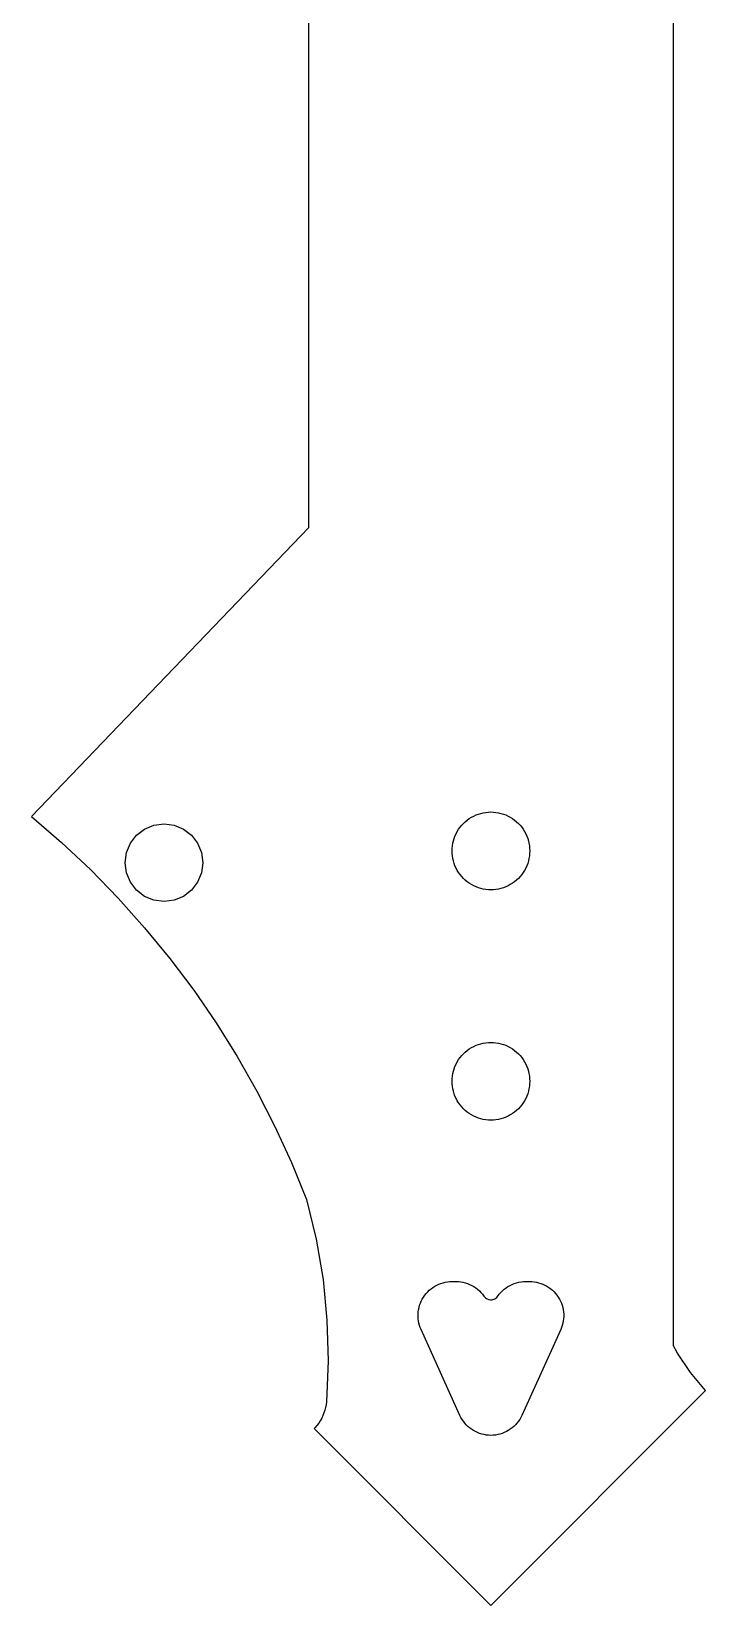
# Model space of a CAD drawing. Header units: metres. Extents: x 132 to 164, y 0 to 129.
# Drawn here: x 132.2 to 159.9, y -0.1 to 64.6 of the extents above; entities that cross this region are included whole.
import ezdxf

# ---------------------------------------------------------------- set-up
doc = ezdxf.new("R2010")
doc.units = ezdxf.units.M

msp = doc.modelspace()

# ---------------------------------------------------------------- linework, layer by layer
at = {"layer": 'Arm'}
for p, q in [((143.61, 44.216), (143.61, 80.704)), ((143.61, 44.216, 4), (143.61, 80.704, 4)), ((158.612, 80.704), (158.612, 10.568)), ((158.612, 80.704, 4), (158.612, 10.568, 4)), ((132.194, 32.325), (143.61, 44.216)), ((132.194, 32.325, 4), (143.61, 44.216, 4)), ((143.61, 44.216), (143.61, 44.216, 4)), ((150.402, 32.341), (150.498, 32.384)), ((150.402, 32.341, 4), (150.498, 32.384, 4)), ((150.498, 32.384), (150.595, 32.421)), ((150.498, 32.384, 4), (150.595, 32.421, 4)), ((150.498, 32.384), (150.498, 32.384, 4)), ((150.595, 32.421), (150.696, 32.451)), ((150.595, 32.421, 4), (150.696, 32.451, 4)), ((150.595, 32.421), (150.595, 32.421, 4)), ((150.696, 32.451), (150.798, 32.475)), ((150.696, 32.451, 4), (150.798, 32.475, 4)), ((150.696, 32.451), (150.696, 32.451, 4)), ((150.798, 32.475), (150.901, 32.492)), ((150.798, 32.475, 4), (150.901, 32.492, 4)), ((150.798, 32.475), (150.798, 32.475, 4)), ((150.901, 32.492), (151.005, 32.502)), ((150.901, 32.492, 4), (151.005, 32.502, 4)), ((150.901, 32.492), (150.901, 32.492, 4)), ((151.005, 32.502), (151.11, 32.506)), ((151.005, 32.502, 4), (151.11, 32.506, 4)), ((151.005, 32.502), (151.005, 32.502, 4)), ((151.11, 32.506), (151.214, 32.502)), ((151.11, 32.506, 4), (151.214, 32.502, 4)), ((151.11, 32.506), (151.11, 32.506, 4)), ((151.214, 32.502), (151.319, 32.492)), ((151.214, 32.502, 4), (151.319, 32.492, 4)), ((151.214, 32.502), (151.214, 32.502, 4)), ((151.319, 32.492), (151.422, 32.475)), ((151.319, 32.492, 4), (151.422, 32.475, 4)), ((151.319, 32.492), (151.319, 32.492, 4)), ((151.422, 32.475), (151.524, 32.451)), ((151.422, 32.475, 4), (151.524, 32.451, 4)), ((151.422, 32.475), (151.422, 32.475, 4)), ((151.524, 32.451), (151.624, 32.421)), ((151.524, 32.451, 4), (151.624, 32.421, 4)), ((151.524, 32.451), (151.524, 32.451, 4)), ((151.624, 32.421), (151.722, 32.384)), ((151.624, 32.421, 4), (151.722, 32.384, 4)), ((151.624, 32.421), (151.624, 32.421, 4)), ((151.722, 32.384), (151.817, 32.341)), ((151.722, 32.384, 4), (151.817, 32.341, 4)), ((151.722, 32.384), (151.722, 32.384, 4)), ((132.194, 32.325), (133.431, 31.256)), ((132.194, 32.325, 4), (133.431, 31.256, 4)), ((132.194, 32.325), (132.194, 32.325, 4)), ((136.52, 31.552), (136.852, 31.806)), ((136.52, 31.552, 4), (136.852, 31.806, 4)), ((136.852, 31.806), (137.237, 31.966)), ((136.852, 31.806, 4), (137.237, 31.966, 4)), ((136.852, 31.806), (136.852, 31.806, 4)), ((137.237, 31.966), (137.652, 32.021)), ((137.237, 31.966, 4), (137.652, 32.021, 4)), ((137.237, 31.966), (137.237, 31.966, 4)), ((137.652, 32.021), (138.066, 31.966)), ((137.652, 32.021, 4), (138.066, 31.966, 4)), ((137.652, 32.021), (137.652, 32.021, 4)), ((138.066, 31.966), (138.452, 31.806)), ((138.066, 31.966, 4), (138.452, 31.806, 4)), ((138.066, 31.966), (138.066, 31.966, 4)), ((138.452, 31.806), (138.783, 31.552)), ((138.452, 31.806, 4), (138.783, 31.552, 4)), ((138.452, 31.806), (138.452, 31.806, 4)), ((149.724, 31.706), (149.779, 31.794)), ((149.724, 31.706, 4), (149.779, 31.794, 4)), ((149.779, 31.794), (149.84, 31.88)), ((149.779, 31.794, 4), (149.84, 31.88, 4)), ((149.779, 31.794), (149.779, 31.794, 4)), ((149.84, 31.88), (149.907, 31.96)), ((149.84, 31.88, 4), (149.907, 31.96, 4)), ((149.84, 31.88), (149.84, 31.88, 4)), ((149.907, 31.96), (149.978, 32.037)), ((149.907, 31.96, 4), (149.978, 32.037, 4)), ((149.907, 31.96), (149.907, 31.96, 4)), ((149.978, 32.037), (150.055, 32.108)), ((149.978, 32.037, 4), (150.055, 32.108, 4)), ((149.978, 32.037), (149.978, 32.037, 4)), ((150.055, 32.108), (150.136, 32.175)), ((150.055, 32.108, 4), (150.136, 32.175, 4)), ((150.055, 32.108), (150.055, 32.108, 4)), ((150.136, 32.175), (150.221, 32.236)), ((150.136, 32.175, 4), (150.221, 32.236, 4)), ((150.136, 32.175), (150.136, 32.175, 4)), ((150.221, 32.236), (150.31, 32.291)), ((150.221, 32.236, 4), (150.31, 32.291, 4)), ((150.221, 32.236), (150.221, 32.236, 4)), ((150.31, 32.291), (150.402, 32.341)), ((150.31, 32.291, 4), (150.402, 32.341, 4)), ((150.31, 32.291), (150.31, 32.291, 4)), ((150.402, 32.341), (150.402, 32.341, 4)), ((151.817, 32.341), (151.91, 32.291)), ((151.817, 32.341, 4), (151.91, 32.291, 4)), ((151.817, 32.341), (151.817, 32.341, 4)), ((151.91, 32.291), (151.999, 32.236)), ((151.91, 32.291, 4), (151.999, 32.236, 4)), ((151.91, 32.291), (151.91, 32.291, 4)), ((151.999, 32.236), (152.084, 32.175)), ((151.999, 32.236, 4), (152.084, 32.175, 4)), ((151.999, 32.236), (151.999, 32.236, 4)), ((152.084, 32.175), (152.165, 32.108)), ((152.084, 32.175, 4), (152.165, 32.108, 4)), ((152.084, 32.175), (152.084, 32.175, 4)), ((152.165, 32.108), (152.241, 32.037)), ((152.165, 32.108, 4), (152.241, 32.037, 4)), ((152.165, 32.108), (152.165, 32.108, 4)), ((152.241, 32.037), (152.313, 31.96)), ((152.241, 32.037, 4), (152.313, 31.96, 4)), ((152.241, 32.037), (152.241, 32.037, 4)), ((152.313, 31.96), (152.379, 31.88)), ((152.313, 31.96, 4), (152.379, 31.88, 4)), ((152.313, 31.96), (152.313, 31.96, 4)), ((152.379, 31.88), (152.44, 31.794)), ((152.379, 31.88, 4), (152.44, 31.794, 4)), ((152.379, 31.88), (152.379, 31.88, 4)), ((152.44, 31.794), (152.495, 31.706)), ((152.44, 31.794, 4), (152.495, 31.706, 4)), ((152.44, 31.794), (152.44, 31.794, 4)), ((133.431, 31.256), (134.621, 30.135)), ((133.431, 31.256, 4), (134.621, 30.135, 4)), ((133.431, 31.256), (133.431, 31.256, 4)), ((136.106, 30.835), (136.266, 31.221)), ((136.106, 30.835, 4), (136.266, 31.221, 4)), ((136.266, 31.221), (136.52, 31.552)), ((136.266, 31.221, 4), (136.52, 31.552, 4)), ((136.266, 31.221), (136.266, 31.221, 4)), ((136.52, 31.552), (136.52, 31.552, 4)), ((138.783, 31.552), (139.037, 31.221)), ((138.783, 31.552, 4), (139.037, 31.221, 4)), ((138.783, 31.552), (138.783, 31.552, 4)), ((139.037, 31.221), (139.197, 30.835)), ((139.037, 31.221, 4), (139.197, 30.835, 4)), ((139.037, 31.221), (139.037, 31.221, 4)), ((149.513, 31.01), (149.523, 31.114)), ((149.513, 31.01, 4), (149.523, 31.114, 4)), ((149.523, 31.114), (149.541, 31.218)), ((149.523, 31.114, 4), (149.541, 31.218, 4)), ((149.523, 31.114), (149.523, 31.114, 4)), ((149.541, 31.218), (149.564, 31.32)), ((149.541, 31.218, 4), (149.564, 31.32, 4)), ((149.541, 31.218), (149.541, 31.218, 4)), ((149.564, 31.32), (149.595, 31.42)), ((149.564, 31.32, 4), (149.595, 31.42, 4)), ((149.564, 31.32), (149.564, 31.32, 4)), ((149.595, 31.42), (149.632, 31.518)), ((149.595, 31.42, 4), (149.632, 31.518, 4)), ((149.595, 31.42), (149.595, 31.42, 4)), ((149.632, 31.518), (149.675, 31.613)), ((149.632, 31.518, 4), (149.675, 31.613, 4)), ((149.632, 31.518), (149.632, 31.518, 4)), ((149.675, 31.613), (149.724, 31.706)), ((149.675, 31.613, 4), (149.724, 31.706, 4)), ((149.675, 31.613), (149.675, 31.613, 4)), ((149.724, 31.706), (149.724, 31.706, 4)), ((152.495, 31.706), (152.545, 31.613)), ((152.495, 31.706, 4), (152.545, 31.613, 4)), ((152.495, 31.706), (152.495, 31.706, 4)), ((152.545, 31.613), (152.588, 31.518)), ((152.545, 31.613, 4), (152.588, 31.518, 4)), ((152.545, 31.613), (152.545, 31.613, 4)), ((152.588, 31.518), (152.625, 31.42)), ((152.588, 31.518, 4), (152.625, 31.42, 4)), ((152.588, 31.518), (152.588, 31.518, 4)), ((152.625, 31.42), (152.655, 31.32)), ((152.625, 31.42, 4), (152.655, 31.32, 4)), ((152.625, 31.42), (152.625, 31.42, 4)), ((152.655, 31.32), (152.679, 31.218)), ((152.655, 31.32, 4), (152.679, 31.218, 4)), ((152.655, 31.32), (152.655, 31.32, 4)), ((152.679, 31.218), (152.696, 31.114)), ((152.679, 31.218, 4), (152.696, 31.114, 4)), ((152.679, 31.218), (152.679, 31.218, 4)), ((152.696, 31.114), (152.706, 31.01)), ((152.696, 31.114, 4), (152.706, 31.01, 4)), ((152.696, 31.114), (152.696, 31.114, 4)), ((136.052, 30.421), (136.106, 30.835)), ((136.052, 30.421, 4), (136.106, 30.835, 4)), ((136.106, 30.835), (136.106, 30.835, 4)), ((139.197, 30.835), (139.252, 30.421)), ((139.197, 30.835, 4), (139.252, 30.421, 4)), ((139.197, 30.835), (139.197, 30.835, 4)), ((149.51, 30.906), (149.513, 31.01)), ((149.51, 30.906, 4), (149.513, 31.01, 4)), ((149.513, 30.801), (149.51, 30.906)), ((149.513, 30.801, 4), (149.51, 30.906, 4)), ((149.51, 30.906), (149.51, 30.906, 4)), ((149.513, 31.01), (149.513, 31.01, 4)), ((149.523, 30.697), (149.513, 30.801)), ((149.523, 30.697, 4), (149.513, 30.801, 4)), ((149.513, 30.801), (149.513, 30.801, 4)), ((149.541, 30.593), (149.523, 30.697)), ((149.541, 30.593, 4), (149.523, 30.697, 4)), ((149.523, 30.697), (149.523, 30.697, 4)), ((149.564, 30.491), (149.541, 30.593)), ((149.564, 30.491, 4), (149.541, 30.593, 4)), ((149.541, 30.593), (149.541, 30.593, 4)), ((149.595, 30.391), (149.564, 30.491)), ((149.595, 30.391, 4), (149.564, 30.491, 4)), ((149.564, 30.491), (149.564, 30.491, 4)), ((152.655, 30.491), (152.625, 30.391)), ((152.655, 30.491, 4), (152.625, 30.391, 4)), ((152.679, 30.593), (152.655, 30.491)), ((152.679, 30.593, 4), (152.655, 30.491, 4)), ((152.655, 30.491), (152.655, 30.491, 4)), ((152.696, 30.697), (152.679, 30.593)), ((152.696, 30.697, 4), (152.679, 30.593, 4)), ((152.679, 30.593), (152.679, 30.593, 4)), ((152.706, 30.801), (152.696, 30.697)), ((152.706, 30.801, 4), (152.696, 30.697, 4)), ((152.696, 30.697), (152.696, 30.697, 4)), ((152.706, 31.01), (152.71, 30.906)), ((152.706, 31.01, 4), (152.71, 30.906, 4)), ((152.706, 31.01), (152.706, 31.01, 4)), ((152.71, 30.906), (152.706, 30.801)), ((152.71, 30.906, 4), (152.706, 30.801, 4)), ((152.706, 30.801), (152.706, 30.801, 4)), ((152.71, 30.906), (152.71, 30.906, 4)), ((134.621, 30.135), (135.763, 28.964)), ((134.621, 30.135, 4), (135.763, 28.964, 4)), ((134.621, 30.135), (134.621, 30.135, 4)), ((136.106, 30.007), (136.052, 30.421)), ((136.106, 30.007, 4), (136.052, 30.421, 4)), ((136.052, 30.421), (136.052, 30.421, 4)), ((136.266, 29.621), (136.106, 30.007)), ((136.266, 29.621, 4), (136.106, 30.007, 4)), ((136.106, 30.007), (136.106, 30.007, 4)), ((139.197, 30.007), (139.037, 29.621)), ((139.197, 30.007, 4), (139.037, 29.621, 4)), ((139.252, 30.421), (139.197, 30.007)), ((139.252, 30.421, 4), (139.197, 30.007, 4)), ((139.197, 30.007), (139.197, 30.007, 4)), ((139.252, 30.421), (139.252, 30.421, 4)), ((149.632, 30.293), (149.595, 30.391)), ((149.632, 30.293, 4), (149.595, 30.391, 4)), ((149.595, 30.391), (149.595, 30.391, 4)), ((149.675, 30.198), (149.632, 30.293)), ((149.675, 30.198, 4), (149.632, 30.293, 4)), ((149.632, 30.293), (149.632, 30.293, 4)), ((149.724, 30.106), (149.675, 30.198)), ((149.724, 30.106, 4), (149.675, 30.198, 4)), ((149.675, 30.198), (149.675, 30.198, 4)), ((149.779, 30.017), (149.724, 30.106)), ((149.779, 30.017, 4), (149.724, 30.106, 4)), ((149.724, 30.106), (149.724, 30.106, 4)), ((149.84, 29.932), (149.779, 30.017)), ((149.84, 29.932, 4), (149.779, 30.017, 4)), ((149.779, 30.017), (149.779, 30.017, 4)), ((149.907, 29.851), (149.84, 29.932)), ((149.907, 29.851, 4), (149.84, 29.932, 4)), ((149.84, 29.932), (149.84, 29.932, 4)), ((149.978, 29.774), (149.907, 29.851)), ((149.978, 29.774, 4), (149.907, 29.851, 4)), ((149.907, 29.851), (149.907, 29.851, 4)), ((152.313, 29.851), (152.241, 29.774)), ((152.313, 29.851, 4), (152.241, 29.774, 4)), ((152.379, 29.932), (152.313, 29.851)), ((152.379, 29.932, 4), (152.313, 29.851, 4)), ((152.313, 29.851), (152.313, 29.851, 4)), ((152.44, 30.017), (152.379, 29.932)), ((152.44, 30.017, 4), (152.379, 29.932, 4)), ((152.379, 29.932), (152.379, 29.932, 4)), ((152.495, 30.106), (152.44, 30.017)), ((152.495, 30.106, 4), (152.44, 30.017, 4)), ((152.44, 30.017), (152.44, 30.017, 4)), ((152.545, 30.198), (152.495, 30.106)), ((152.545, 30.198, 4), (152.495, 30.106, 4)), ((152.495, 30.106), (152.495, 30.106, 4)), ((152.588, 30.293), (152.545, 30.198)), ((152.588, 30.293, 4), (152.545, 30.198, 4)), ((152.545, 30.198), (152.545, 30.198, 4)), ((152.625, 30.391), (152.588, 30.293)), ((152.625, 30.391, 4), (152.588, 30.293, 4)), ((152.588, 30.293), (152.588, 30.293, 4)), ((152.625, 30.391), (152.625, 30.391, 4)), ((136.52, 29.289), (136.266, 29.621)), ((136.52, 29.289, 4), (136.266, 29.621, 4)), ((136.266, 29.621), (136.266, 29.621, 4)), ((136.852, 29.035), (136.52, 29.289)), ((136.852, 29.035, 4), (136.52, 29.289, 4)), ((136.52, 29.289), (136.52, 29.289, 4)), ((138.783, 29.289), (138.452, 29.035)), ((138.783, 29.289, 4), (138.452, 29.035, 4)), ((139.037, 29.621), (138.783, 29.289)), ((139.037, 29.621, 4), (138.783, 29.289, 4)), ((138.783, 29.289), (138.783, 29.289, 4)), ((139.037, 29.621), (139.037, 29.621, 4)), ((150.055, 29.703), (149.978, 29.774)), ((150.055, 29.703, 4), (149.978, 29.774, 4)), ((149.978, 29.774), (149.978, 29.774, 4)), ((150.136, 29.636), (150.055, 29.703)), ((150.136, 29.636, 4), (150.055, 29.703, 4)), ((150.055, 29.703), (150.055, 29.703, 4)), ((150.221, 29.575), (150.136, 29.636)), ((150.221, 29.575, 4), (150.136, 29.636, 4)), ((150.136, 29.636), (150.136, 29.636, 4)), ((150.31, 29.52), (150.221, 29.575)), ((150.31, 29.52, 4), (150.221, 29.575, 4)), ((150.221, 29.575), (150.221, 29.575, 4)), ((150.402, 29.471), (150.31, 29.52)), ((150.402, 29.471, 4), (150.31, 29.52, 4)), ((150.31, 29.52), (150.31, 29.52, 4)), ((150.498, 29.427), (150.402, 29.471)), ((150.498, 29.427, 4), (150.402, 29.471, 4)), ((150.402, 29.471), (150.402, 29.471, 4)), ((150.595, 29.39), (150.498, 29.427)), ((150.595, 29.39, 4), (150.498, 29.427, 4)), ((150.498, 29.427), (150.498, 29.427, 4)), ((150.696, 29.36), (150.595, 29.39)), ((150.696, 29.36, 4), (150.595, 29.39, 4)), ((150.595, 29.39), (150.595, 29.39, 4)), ((150.798, 29.336), (150.696, 29.36)), ((150.798, 29.336, 4), (150.696, 29.36, 4)), ((150.696, 29.36), (150.696, 29.36, 4)), ((150.901, 29.319), (150.798, 29.336)), ((150.901, 29.319, 4), (150.798, 29.336, 4)), ((150.798, 29.336), (150.798, 29.336, 4)), ((151.005, 29.309), (150.901, 29.319)), ((151.005, 29.309, 4), (150.901, 29.319, 4)), ((150.901, 29.319), (150.901, 29.319, 4)), ((151.11, 29.306), (151.005, 29.309)), ((151.11, 29.306, 4), (151.005, 29.309, 4)), ((151.005, 29.309), (151.005, 29.309, 4)), ((151.214, 29.309), (151.11, 29.306)), ((151.214, 29.309, 4), (151.11, 29.306, 4)), ((151.11, 29.306), (151.11, 29.306, 4)), ((151.319, 29.319), (151.214, 29.309)), ((151.319, 29.319, 4), (151.214, 29.309, 4)), ((151.214, 29.309), (151.214, 29.309, 4)), ((151.422, 29.336), (151.319, 29.319)), ((151.422, 29.336, 4), (151.319, 29.319, 4)), ((151.319, 29.319), (151.319, 29.319, 4)), ((151.524, 29.36), (151.422, 29.336)), ((151.524, 29.36, 4), (151.422, 29.336, 4)), ((151.422, 29.336), (151.422, 29.336, 4)), ((151.624, 29.39), (151.524, 29.36)), ((151.624, 29.39, 4), (151.524, 29.36, 4)), ((151.524, 29.36), (151.524, 29.36, 4)), ((151.722, 29.427), (151.624, 29.39)), ((151.722, 29.427, 4), (151.624, 29.39, 4)), ((151.624, 29.39), (151.624, 29.39, 4)), ((151.817, 29.471), (151.722, 29.427)), ((151.817, 29.471, 4), (151.722, 29.427, 4)), ((151.722, 29.427), (151.722, 29.427, 4)), ((151.91, 29.52), (151.817, 29.471)), ((151.91, 29.52, 4), (151.817, 29.471, 4)), ((151.817, 29.471), (151.817, 29.471, 4)), ((151.999, 29.575), (151.91, 29.52)), ((151.999, 29.575, 4), (151.91, 29.52, 4)), ((151.91, 29.52), (151.91, 29.52, 4)), ((152.084, 29.636), (151.999, 29.575)), ((152.084, 29.636, 4), (151.999, 29.575, 4)), ((151.999, 29.575), (151.999, 29.575, 4)), ((152.165, 29.703), (152.084, 29.636)), ((152.165, 29.703, 4), (152.084, 29.636, 4)), ((152.084, 29.636), (152.084, 29.636, 4)), ((152.241, 29.774), (152.165, 29.703)), ((152.241, 29.774, 4), (152.165, 29.703, 4)), ((152.165, 29.703), (152.165, 29.703, 4)), ((152.241, 29.774), (152.241, 29.774, 4)), ((135.763, 28.964), (136.853, 27.746)), ((135.763, 28.964, 4), (136.853, 27.746, 4)), ((135.763, 28.964), (135.763, 28.964, 4)), ((137.237, 28.875), (136.852, 29.035)), ((137.237, 28.875, 4), (136.852, 29.035, 4)), ((136.852, 29.035), (136.852, 29.035, 4)), ((137.652, 28.821), (137.237, 28.875)), ((137.652, 28.821, 4), (137.237, 28.875, 4)), ((137.237, 28.875), (137.237, 28.875, 4)), ((138.066, 28.875), (137.652, 28.821)), ((138.066, 28.875, 4), (137.652, 28.821, 4)), ((137.652, 28.821), (137.652, 28.821, 4)), ((138.452, 29.035), (138.066, 28.875)), ((138.452, 29.035, 4), (138.066, 28.875, 4)), ((138.066, 28.875), (138.066, 28.875, 4)), ((138.452, 29.035), (138.452, 29.035, 4)), ((136.853, 27.746), (137.891, 26.483)), ((136.853, 27.746, 4), (137.891, 26.483, 4)), ((136.853, 27.746), (136.853, 27.746, 4)), ((137.891, 26.483), (138.873, 25.176)), ((137.891, 26.483, 4), (138.873, 25.176, 4)), ((137.891, 26.483), (137.891, 26.483, 4)), ((138.873, 25.176), (139.799, 23.828)), ((138.873, 25.176, 4), (139.799, 23.828, 4)), ((138.873, 25.176), (138.873, 25.176, 4)), ((139.799, 23.828), (140.667, 22.443)), ((139.799, 23.828, 4), (140.667, 22.443, 4)), ((139.799, 23.828), (139.799, 23.828, 4)), ((150.055, 22.633), (150.136, 22.7)), ((150.055, 22.633, 4), (150.136, 22.7, 4)), ((150.136, 22.7), (150.221, 22.761)), ((150.136, 22.7, 4), (150.221, 22.761, 4)), ((150.136, 22.7), (150.136, 22.7, 4)), ((150.221, 22.761), (150.31, 22.816)), ((150.221, 22.761, 4), (150.31, 22.816, 4)), ((150.221, 22.761), (150.221, 22.761, 4)), ((150.31, 22.816), (150.402, 22.865)), ((150.31, 22.816, 4), (150.402, 22.865, 4)), ((150.31, 22.816), (150.31, 22.816, 4)), ((150.402, 22.865), (150.498, 22.909)), ((150.402, 22.865, 4), (150.498, 22.909, 4)), ((150.402, 22.865), (150.402, 22.865, 4)), ((150.498, 22.909), (150.595, 22.945)), ((150.498, 22.909, 4), (150.595, 22.945, 4)), ((150.498, 22.909), (150.498, 22.909, 4)), ((150.595, 22.945), (150.696, 22.976)), ((150.595, 22.945, 4), (150.696, 22.976, 4)), ((150.595, 22.945), (150.595, 22.945, 4)), ((150.696, 22.976), (150.798, 23)), ((150.696, 22.976, 4), (150.798, 23, 4)), ((150.696, 22.976), (150.696, 22.976, 4)), ((150.798, 23), (150.901, 23.017)), ((150.798, 23, 4), (150.901, 23.017, 4)), ((150.798, 23), (150.798, 23, 4)), ((150.901, 23.017), (151.005, 23.027)), ((150.901, 23.017, 4), (151.005, 23.027, 4)), ((150.901, 23.017), (150.901, 23.017, 4)), ((151.005, 23.027), (151.11, 23.03)), ((151.005, 23.027, 4), (151.11, 23.03, 4)), ((151.005, 23.027), (151.005, 23.027, 4)), ((151.11, 23.03), (151.214, 23.027)), ((151.11, 23.03, 4), (151.214, 23.027, 4)), ((151.11, 23.03), (151.11, 23.03, 4)), ((151.214, 23.027), (151.319, 23.017)), ((151.214, 23.027, 4), (151.319, 23.017, 4)), ((151.214, 23.027), (151.214, 23.027, 4)), ((151.319, 23.017), (151.422, 23)), ((151.319, 23.017, 4), (151.422, 23, 4)), ((151.319, 23.017), (151.319, 23.017, 4)), ((151.422, 23), (151.524, 22.976)), ((151.422, 23, 4), (151.524, 22.976, 4)), ((151.422, 23), (151.422, 23, 4)), ((151.524, 22.976), (151.624, 22.945)), ((151.524, 22.976, 4), (151.624, 22.945, 4)), ((151.524, 22.976), (151.524, 22.976, 4)), ((151.624, 22.945), (151.722, 22.909)), ((151.624, 22.945, 4), (151.722, 22.909, 4)), ((151.624, 22.945), (151.624, 22.945, 4)), ((151.722, 22.909), (151.817, 22.865)), ((151.722, 22.909, 4), (151.817, 22.865, 4)), ((151.722, 22.909), (151.722, 22.909, 4)), ((151.817, 22.865), (151.91, 22.816)), ((151.817, 22.865, 4), (151.91, 22.816, 4)), ((151.817, 22.865), (151.817, 22.865, 4)), ((151.91, 22.816), (151.999, 22.761)), ((151.91, 22.816, 4), (151.999, 22.761, 4)), ((151.91, 22.816), (151.91, 22.816, 4)), ((151.999, 22.761), (152.084, 22.7)), ((151.999, 22.761, 4), (152.084, 22.7, 4)), ((151.999, 22.761), (151.999, 22.761, 4)), ((152.084, 22.7), (152.165, 22.633)), ((152.084, 22.7, 4), (152.165, 22.633, 4)), ((152.084, 22.7), (152.084, 22.7, 4)), ((140.667, 22.443), (141.475, 21.021)), ((140.667, 22.443, 4), (141.475, 21.021, 4)), ((140.667, 22.443), (140.667, 22.443, 4)), ((149.595, 21.945), (149.632, 22.043)), ((149.595, 21.945, 4), (149.632, 22.043, 4)), ((149.632, 22.043), (149.675, 22.138)), ((149.632, 22.043, 4), (149.675, 22.138, 4)), ((149.632, 22.043), (149.632, 22.043, 4)), ((149.675, 22.138), (149.724, 22.23)), ((149.675, 22.138, 4), (149.724, 22.23, 4)), ((149.675, 22.138), (149.675, 22.138, 4)), ((149.724, 22.23), (149.779, 22.319)), ((149.724, 22.23, 4), (149.779, 22.319, 4)), ((149.724, 22.23), (149.724, 22.23, 4)), ((149.779, 22.319), (149.84, 22.404)), ((149.779, 22.319, 4), (149.84, 22.404, 4)), ((149.779, 22.319), (149.779, 22.319, 4)), ((149.84, 22.404), (149.907, 22.485)), ((149.84, 22.404, 4), (149.907, 22.485, 4)), ((149.84, 22.404), (149.84, 22.404, 4)), ((149.907, 22.485), (149.978, 22.562)), ((149.907, 22.485, 4), (149.978, 22.562, 4)), ((149.907, 22.485), (149.907, 22.485, 4)), ((149.978, 22.562), (150.055, 22.633)), ((149.978, 22.562, 4), (150.055, 22.633, 4)), ((149.978, 22.562), (149.978, 22.562, 4)), ((150.055, 22.633), (150.055, 22.633, 4)), ((152.165, 22.633), (152.241, 22.562)), ((152.165, 22.633, 4), (152.241, 22.562, 4)), ((152.165, 22.633), (152.165, 22.633, 4)), ((152.241, 22.562), (152.313, 22.485)), ((152.241, 22.562, 4), (152.313, 22.485, 4)), ((152.241, 22.562), (152.241, 22.562, 4)), ((152.313, 22.485), (152.379, 22.404)), ((152.313, 22.485, 4), (152.379, 22.404, 4)), ((152.313, 22.485), (152.313, 22.485, 4)), ((152.379, 22.404), (152.44, 22.319)), ((152.379, 22.404, 4), (152.44, 22.319, 4)), ((152.379, 22.404), (152.379, 22.404, 4)), ((152.44, 22.319), (152.495, 22.23)), ((152.44, 22.319, 4), (152.495, 22.23, 4)), ((152.44, 22.319), (152.44, 22.319, 4)), ((152.495, 22.23), (152.545, 22.138)), ((152.495, 22.23, 4), (152.545, 22.138, 4)), ((152.495, 22.23), (152.495, 22.23, 4)), ((152.545, 22.138), (152.588, 22.043)), ((152.545, 22.138, 4), (152.588, 22.043, 4)), ((152.545, 22.138), (152.545, 22.138, 4)), ((152.588, 22.043), (152.625, 21.945)), ((152.588, 22.043, 4), (152.625, 21.945, 4)), ((152.588, 22.043), (152.588, 22.043, 4)), ((149.51, 21.43), (149.513, 21.535)), ((149.51, 21.43, 4), (149.513, 21.535, 4)), ((149.513, 21.326), (149.51, 21.43)), ((149.513, 21.326, 4), (149.51, 21.43, 4)), ((149.51, 21.43), (149.51, 21.43, 4)), ((149.513, 21.535), (149.523, 21.639)), ((149.513, 21.535, 4), (149.523, 21.639, 4)), ((149.513, 21.535), (149.513, 21.535, 4)), ((149.523, 21.639), (149.541, 21.742)), ((149.523, 21.639, 4), (149.541, 21.742, 4)), ((149.523, 21.639), (149.523, 21.639, 4)), ((149.541, 21.742), (149.564, 21.844)), ((149.541, 21.742, 4), (149.564, 21.844, 4)), ((149.541, 21.742), (149.541, 21.742, 4)), ((149.564, 21.844), (149.595, 21.945)), ((149.564, 21.844, 4), (149.595, 21.945, 4)), ((149.564, 21.844), (149.564, 21.844, 4)), ((149.595, 21.945), (149.595, 21.945, 4)), ((152.625, 21.945), (152.655, 21.844)), ((152.625, 21.945, 4), (152.655, 21.844, 4)), ((152.625, 21.945), (152.625, 21.945, 4)), ((152.655, 21.844), (152.679, 21.742)), ((152.655, 21.844, 4), (152.679, 21.742, 4)), ((152.655, 21.844), (152.655, 21.844, 4)), ((152.679, 21.742), (152.696, 21.639)), ((152.679, 21.742, 4), (152.696, 21.639, 4)), ((152.679, 21.742), (152.679, 21.742, 4)), ((152.696, 21.639), (152.706, 21.535)), ((152.696, 21.639, 4), (152.706, 21.535, 4)), ((152.696, 21.639), (152.696, 21.639, 4)), ((152.706, 21.535), (152.71, 21.43)), ((152.706, 21.535, 4), (152.71, 21.43, 4)), ((152.706, 21.535), (152.706, 21.535, 4)), ((152.71, 21.43), (152.706, 21.326)), ((152.71, 21.43, 4), (152.706, 21.326, 4)), ((152.71, 21.43), (152.71, 21.43, 4)), ((141.475, 21.021), (142.221, 19.567)), ((141.475, 21.021, 4), (142.221, 19.567, 4)), ((141.475, 21.021), (141.475, 21.021, 4)), ((149.523, 21.221), (149.513, 21.326)), ((149.523, 21.221, 4), (149.513, 21.326, 4)), ((149.513, 21.326), (149.513, 21.326, 4)), ((149.541, 21.118), (149.523, 21.221)), ((149.541, 21.118, 4), (149.523, 21.221, 4)), ((149.523, 21.221), (149.523, 21.221, 4)), ((149.564, 21.016), (149.541, 21.118)), ((149.564, 21.016, 4), (149.541, 21.118, 4)), ((149.541, 21.118), (149.541, 21.118, 4)), ((149.595, 20.916), (149.564, 21.016)), ((149.595, 20.916, 4), (149.564, 21.016, 4)), ((149.564, 21.016), (149.564, 21.016, 4)), ((149.632, 20.818), (149.595, 20.916)), ((149.632, 20.818, 4), (149.595, 20.916, 4)), ((149.595, 20.916), (149.595, 20.916, 4)), ((149.675, 20.723), (149.632, 20.818)), ((149.675, 20.723, 4), (149.632, 20.818, 4)), ((149.632, 20.818), (149.632, 20.818, 4)), ((149.724, 20.63), (149.675, 20.723)), ((149.724, 20.63, 4), (149.675, 20.723, 4)), ((149.675, 20.723), (149.675, 20.723, 4)), ((152.545, 20.723), (152.495, 20.63)), ((152.545, 20.723, 4), (152.495, 20.63, 4)), ((152.588, 20.818), (152.545, 20.723)), ((152.588, 20.818, 4), (152.545, 20.723, 4)), ((152.545, 20.723), (152.545, 20.723, 4)), ((152.625, 20.916), (152.588, 20.818)), ((152.625, 20.916, 4), (152.588, 20.818, 4)), ((152.588, 20.818), (152.588, 20.818, 4)), ((152.655, 21.016), (152.625, 20.916)), ((152.655, 21.016, 4), (152.625, 20.916, 4)), ((152.625, 20.916), (152.625, 20.916, 4)), ((152.679, 21.118), (152.655, 21.016)), ((152.679, 21.118, 4), (152.655, 21.016, 4)), ((152.655, 21.016), (152.655, 21.016, 4)), ((152.696, 21.221), (152.679, 21.118)), ((152.696, 21.221, 4), (152.679, 21.118, 4)), ((152.679, 21.118), (152.679, 21.118, 4)), ((152.706, 21.326), (152.696, 21.221)), ((152.706, 21.326, 4), (152.696, 21.221, 4)), ((152.696, 21.221), (152.696, 21.221, 4)), ((152.706, 21.326), (152.706, 21.326, 4)), ((149.779, 20.541), (149.724, 20.63)), ((149.779, 20.541, 4), (149.724, 20.63, 4)), ((149.724, 20.63), (149.724, 20.63, 4)), ((149.84, 20.456), (149.779, 20.541)), ((149.84, 20.456, 4), (149.779, 20.541, 4)), ((149.779, 20.541), (149.779, 20.541, 4)), ((149.907, 20.375), (149.84, 20.456)), ((149.907, 20.375, 4), (149.84, 20.456, 4)), ((149.84, 20.456), (149.84, 20.456, 4)), ((149.978, 20.299), (149.907, 20.375)), ((149.978, 20.299, 4), (149.907, 20.375, 4)), ((149.907, 20.375), (149.907, 20.375, 4)), ((150.055, 20.227), (149.978, 20.299)), ((150.055, 20.227, 4), (149.978, 20.299, 4)), ((149.978, 20.299), (149.978, 20.299, 4)), ((150.136, 20.161), (150.055, 20.227)), ((150.136, 20.161, 4), (150.055, 20.227, 4)), ((150.055, 20.227), (150.055, 20.227, 4)), ((150.221, 20.1), (150.136, 20.161)), ((150.221, 20.1, 4), (150.136, 20.161, 4)), ((150.136, 20.161), (150.136, 20.161, 4)), ((150.31, 20.045), (150.221, 20.1)), ((150.31, 20.045, 4), (150.221, 20.1, 4)), ((150.221, 20.1), (150.221, 20.1, 4)), ((151.999, 20.1), (151.91, 20.045)), ((151.999, 20.1, 4), (151.91, 20.045, 4)), ((152.084, 20.161), (151.999, 20.1)), ((152.084, 20.161, 4), (151.999, 20.1, 4)), ((151.999, 20.1), (151.999, 20.1, 4)), ((152.165, 20.227), (152.084, 20.161)), ((152.165, 20.227, 4), (152.084, 20.161, 4)), ((152.084, 20.161), (152.084, 20.161, 4)), ((152.241, 20.299), (152.165, 20.227)), ((152.241, 20.299, 4), (152.165, 20.227, 4)), ((152.165, 20.227), (152.165, 20.227, 4)), ((152.313, 20.375), (152.241, 20.299)), ((152.313, 20.375, 4), (152.241, 20.299, 4)), ((152.241, 20.299), (152.241, 20.299, 4)), ((152.379, 20.456), (152.313, 20.375)), ((152.379, 20.456, 4), (152.313, 20.375, 4)), ((152.313, 20.375), (152.313, 20.375, 4)), ((152.44, 20.541), (152.379, 20.456)), ((152.44, 20.541, 4), (152.379, 20.456, 4)), ((152.379, 20.456), (152.379, 20.456, 4)), ((152.495, 20.63), (152.44, 20.541)), ((152.495, 20.63, 4), (152.44, 20.541, 4)), ((152.44, 20.541), (152.44, 20.541, 4)), ((152.495, 20.63), (152.495, 20.63, 4)), ((142.221, 19.567), (142.905, 18.081)), ((142.221, 19.567, 4), (142.905, 18.081, 4)), ((142.221, 19.567), (142.221, 19.567, 4)), ((150.402, 19.995), (150.31, 20.045)), ((150.402, 19.995, 4), (150.31, 20.045, 4)), ((150.31, 20.045), (150.31, 20.045, 4)), ((150.498, 19.952), (150.402, 19.995)), ((150.498, 19.952, 4), (150.402, 19.995, 4)), ((150.402, 19.995), (150.402, 19.995, 4)), ((150.595, 19.915), (150.498, 19.952)), ((150.595, 19.915, 4), (150.498, 19.952, 4)), ((150.498, 19.952), (150.498, 19.952, 4)), ((150.696, 19.885), (150.595, 19.915)), ((150.696, 19.885, 4), (150.595, 19.915, 4)), ((150.595, 19.915), (150.595, 19.915, 4)), ((150.798, 19.861), (150.696, 19.885)), ((150.798, 19.861, 4), (150.696, 19.885, 4)), ((150.696, 19.885), (150.696, 19.885, 4)), ((150.901, 19.844), (150.798, 19.861)), ((150.901, 19.844, 4), (150.798, 19.861, 4)), ((150.798, 19.861), (150.798, 19.861, 4)), ((151.005, 19.834), (150.901, 19.844)), ((151.005, 19.834, 4), (150.901, 19.844, 4)), ((150.901, 19.844), (150.901, 19.844, 4)), ((151.11, 19.83), (151.005, 19.834)), ((151.11, 19.83, 4), (151.005, 19.834, 4)), ((151.005, 19.834), (151.005, 19.834, 4)), ((151.214, 19.834), (151.11, 19.83)), ((151.214, 19.834, 4), (151.11, 19.83, 4)), ((151.11, 19.83), (151.11, 19.83, 4)), ((151.319, 19.844), (151.214, 19.834)), ((151.319, 19.844, 4), (151.214, 19.834, 4)), ((151.214, 19.834), (151.214, 19.834, 4)), ((151.422, 19.861), (151.319, 19.844)), ((151.422, 19.861, 4), (151.319, 19.844, 4)), ((151.319, 19.844), (151.319, 19.844, 4)), ((151.524, 19.885), (151.422, 19.861)), ((151.524, 19.885, 4), (151.422, 19.861, 4)), ((151.422, 19.861), (151.422, 19.861, 4)), ((151.624, 19.915), (151.524, 19.885)), ((151.624, 19.915, 4), (151.524, 19.885, 4)), ((151.524, 19.885), (151.524, 19.885, 4)), ((151.722, 19.952), (151.624, 19.915)), ((151.722, 19.952, 4), (151.624, 19.915, 4)), ((151.624, 19.915), (151.624, 19.915, 4)), ((151.817, 19.995), (151.722, 19.952)), ((151.817, 19.995, 4), (151.722, 19.952, 4)), ((151.722, 19.952), (151.722, 19.952, 4)), ((151.91, 20.045), (151.817, 19.995)), ((151.91, 20.045, 4), (151.817, 19.995, 4)), ((151.817, 19.995), (151.817, 19.995, 4)), ((151.91, 20.045), (151.91, 20.045, 4)), ((142.905, 18.081), (143.524, 16.568)), ((142.905, 18.081, 4), (143.524, 16.568, 4)), ((142.905, 18.081), (142.905, 18.081, 4)), ((143.524, 16.568), (143.919, 14.935)), ((143.524, 16.568, 4), (143.919, 14.935, 4)), ((143.524, 16.568), (143.524, 16.568, 4)), ((143.919, 14.935), (144.199, 13.278)), ((143.919, 14.935, 4), (144.199, 13.278, 4)), ((143.919, 14.935), (143.919, 14.935, 4)), ((144.199, 13.278), (144.362, 11.605)), ((144.199, 13.278, 4), (144.362, 11.605, 4)), ((144.199, 13.278), (144.199, 13.278, 4)), ((148.722, 12.948), (148.8, 12.998)), ((148.722, 12.948, 4), (148.8, 12.998, 4)), ((148.8, 12.998), (148.882, 13.042)), ((148.8, 12.998, 4), (148.882, 13.042, 4)), ((148.8, 12.998), (148.8, 12.998, 4)), ((148.882, 13.042), (148.967, 13.081)), ((148.882, 13.042, 4), (148.967, 13.081, 4)), ((148.882, 13.042), (148.882, 13.042, 4)), ((148.967, 13.081), (149.054, 13.114)), ((148.967, 13.081, 4), (149.054, 13.114, 4)), ((148.967, 13.081), (148.967, 13.081, 4)), ((149.054, 13.114), (149.143, 13.142)), ((149.054, 13.114, 4), (149.143, 13.142, 4)), ((149.054, 13.114), (149.054, 13.114, 4)), ((149.143, 13.142), (149.233, 13.163)), ((149.143, 13.142, 4), (149.233, 13.163, 4)), ((149.143, 13.142), (149.143, 13.142, 4)), ((149.233, 13.163), (149.325, 13.179)), ((149.233, 13.163, 4), (149.325, 13.179, 4)), ((149.233, 13.163), (149.233, 13.163, 4)), ((149.325, 13.179), (149.418, 13.188)), ((149.325, 13.179, 4), (149.418, 13.188, 4)), ((149.325, 13.179), (149.325, 13.179, 4)), ((149.418, 13.188), (149.511, 13.191)), ((149.418, 13.188, 4), (149.511, 13.191, 4)), ((149.418, 13.188), (149.418, 13.188, 4)), ((149.511, 13.191), (149.681, 13.191)), ((149.511, 13.191, 4), (149.681, 13.191, 4)), ((149.511, 13.191), (149.511, 13.191, 4)), ((149.681, 13.191), (149.77, 13.188)), ((149.681, 13.191, 4), (149.77, 13.188, 4)), ((149.681, 13.191), (149.681, 13.191, 4)), ((149.77, 13.188), (149.866, 13.178)), ((149.77, 13.188, 4), (149.866, 13.178, 4)), ((149.77, 13.188), (149.77, 13.188, 4)), ((149.866, 13.178), (149.96, 13.162)), ((149.866, 13.178, 4), (149.96, 13.162, 4)), ((149.866, 13.178), (149.866, 13.178, 4)), ((149.96, 13.162), (150.054, 13.139)), ((149.96, 13.162, 4), (150.054, 13.139, 4)), ((149.96, 13.162), (149.96, 13.162, 4)), ((150.054, 13.139), (150.146, 13.11)), ((150.054, 13.139, 4), (150.146, 13.11, 4)), ((150.054, 13.139), (150.054, 13.139, 4)), ((150.146, 13.11), (150.235, 13.074)), ((150.146, 13.11, 4), (150.235, 13.074, 4)), ((150.146, 13.11), (150.146, 13.11, 4)), ((150.235, 13.074), (150.322, 13.032)), ((150.235, 13.074, 4), (150.322, 13.032, 4)), ((150.235, 13.074), (150.235, 13.074, 4)), ((150.322, 13.032), (150.406, 12.985)), ((150.322, 13.032, 4), (150.406, 12.985, 4)), ((150.322, 13.032), (150.322, 13.032, 4)), ((150.406, 12.985), (150.486, 12.932)), ((150.406, 12.985, 4), (150.486, 12.932, 4)), ((150.406, 12.985), (150.406, 12.985, 4)), ((151.734, 12.932), (151.814, 12.985)), ((151.734, 12.932, 4), (151.814, 12.985, 4)), ((151.814, 12.985), (151.898, 13.032)), ((151.814, 12.985, 4), (151.898, 13.032, 4)), ((151.814, 12.985), (151.814, 12.985, 4)), ((151.898, 13.032), (151.985, 13.074)), ((151.898, 13.032, 4), (151.985, 13.074, 4)), ((151.898, 13.032), (151.898, 13.032, 4)), ((151.985, 13.074), (152.074, 13.11)), ((151.985, 13.074, 4), (152.074, 13.11, 4)), ((151.985, 13.074), (151.985, 13.074, 4)), ((152.074, 13.11), (152.166, 13.139)), ((152.074, 13.11, 4), (152.166, 13.139, 4)), ((152.074, 13.11), (152.074, 13.11, 4)), ((152.166, 13.139), (152.259, 13.162)), ((152.166, 13.139, 4), (152.259, 13.162, 4)), ((152.166, 13.139), (152.166, 13.139, 4)), ((152.259, 13.162), (152.354, 13.178)), ((152.259, 13.162, 4), (152.354, 13.178, 4)), ((152.259, 13.162), (152.259, 13.162, 4)), ((152.354, 13.178), (152.45, 13.188)), ((152.354, 13.178, 4), (152.45, 13.188, 4)), ((152.354, 13.178), (152.354, 13.178, 4)), ((152.45, 13.188), (152.539, 13.191)), ((152.45, 13.188, 4), (152.539, 13.191, 4)), ((152.45, 13.188), (152.45, 13.188, 4)), ((152.539, 13.191), (152.709, 13.191)), ((152.539, 13.191, 4), (152.709, 13.191, 4)), ((152.539, 13.191), (152.539, 13.191, 4)), ((152.709, 13.191), (152.802, 13.188)), ((152.709, 13.191, 4), (152.802, 13.188, 4)), ((152.709, 13.191), (152.709, 13.191, 4)), ((152.802, 13.188), (152.894, 13.179)), ((152.802, 13.188, 4), (152.894, 13.179, 4)), ((152.802, 13.188), (152.802, 13.188, 4)), ((152.894, 13.179), (152.986, 13.163)), ((152.894, 13.179, 4), (152.986, 13.163, 4)), ((152.894, 13.179), (152.894, 13.179, 4)), ((152.986, 13.163), (153.077, 13.142)), ((152.986, 13.163, 4), (153.077, 13.142, 4)), ((152.986, 13.163), (152.986, 13.163, 4)), ((153.077, 13.142), (153.166, 13.114)), ((153.077, 13.142, 4), (153.166, 13.114, 4)), ((153.077, 13.142), (153.077, 13.142, 4)), ((153.166, 13.114), (153.253, 13.081)), ((153.166, 13.114, 4), (153.253, 13.081, 4)), ((153.166, 13.114), (153.166, 13.114, 4)), ((153.253, 13.081), (153.337, 13.042)), ((153.253, 13.081, 4), (153.337, 13.042, 4)), ((153.253, 13.081), (153.253, 13.081, 4)), ((153.337, 13.042), (153.419, 12.998)), ((153.337, 13.042, 4), (153.419, 12.998, 4)), ((153.337, 13.042), (153.337, 13.042, 4)), ((153.419, 12.998), (153.498, 12.948)), ((153.419, 12.998, 4), (153.498, 12.948, 4)), ((153.419, 12.998), (153.419, 12.998, 4)), ((148.207, 12.301), (148.244, 12.387)), ((148.207, 12.301, 4), (148.244, 12.387, 4)), ((148.244, 12.387), (148.286, 12.47)), ((148.244, 12.387, 4), (148.286, 12.47, 4)), ((148.244, 12.387), (148.244, 12.387, 4)), ((148.286, 12.47), (148.334, 12.55)), ((148.286, 12.47, 4), (148.334, 12.55, 4)), ((148.286, 12.47), (148.286, 12.47, 4)), ((148.334, 12.55), (148.387, 12.626)), ((148.334, 12.55, 4), (148.387, 12.626, 4)), ((148.334, 12.55), (148.334, 12.55, 4)), ((148.387, 12.626), (148.445, 12.699)), ((148.387, 12.626, 4), (148.445, 12.699, 4)), ((148.387, 12.626), (148.387, 12.626, 4)), ((148.445, 12.699), (148.508, 12.768)), ((148.445, 12.699, 4), (148.508, 12.768, 4)), ((148.445, 12.699), (148.445, 12.699, 4)), ((148.508, 12.768), (148.575, 12.833)), ((148.508, 12.768, 4), (148.575, 12.833, 4)), ((148.508, 12.768), (148.508, 12.768, 4)), ((148.575, 12.833), (148.647, 12.893)), ((148.575, 12.833, 4), (148.647, 12.893, 4)), ((148.575, 12.833), (148.575, 12.833, 4)), ((148.647, 12.893), (148.722, 12.948)), ((148.647, 12.893, 4), (148.722, 12.948, 4)), ((148.647, 12.893), (148.647, 12.893, 4)), ((148.722, 12.948), (148.722, 12.948, 4)), ((150.486, 12.932), (150.562, 12.873)), ((150.486, 12.932, 4), (150.562, 12.873, 4)), ((150.486, 12.932), (150.486, 12.932, 4)), ((150.562, 12.873), (150.635, 12.81)), ((150.562, 12.873, 4), (150.635, 12.81, 4)), ((150.562, 12.873), (150.562, 12.873, 4)), ((150.635, 12.81), (150.702, 12.741)), ((150.635, 12.81, 4), (150.702, 12.741, 4)), ((150.635, 12.81), (150.635, 12.81, 4)), ((150.702, 12.741), (150.765, 12.668)), ((150.702, 12.741, 4), (150.765, 12.668, 4)), ((150.702, 12.741), (150.702, 12.741, 4)), ((150.765, 12.668), (150.823, 12.591)), ((150.765, 12.668, 4), (150.823, 12.591, 4)), ((150.765, 12.668), (150.765, 12.668, 4)), ((150.823, 12.591), (150.852, 12.555)), ((150.823, 12.591, 4), (150.852, 12.555, 4)), ((150.823, 12.591), (150.823, 12.591, 4)), ((150.852, 12.555), (150.885, 12.523)), ((150.852, 12.555, 4), (150.885, 12.523, 4)), ((150.852, 12.555), (150.852, 12.555, 4)), ((150.885, 12.523), (150.923, 12.496)), ((150.885, 12.523, 4), (150.923, 12.496, 4)), ((150.885, 12.523), (150.885, 12.523, 4)), ((150.923, 12.496), (150.963, 12.473)), ((150.923, 12.496, 4), (150.963, 12.473, 4)), ((150.923, 12.496), (150.923, 12.496, 4)), ((150.963, 12.473), (151.029, 12.451)), ((150.963, 12.473, 4), (151.029, 12.451, 4)), ((150.963, 12.473), (150.963, 12.473, 4)), ((151.029, 12.451), (151.098, 12.441)), ((151.029, 12.451, 4), (151.098, 12.441, 4)), ((151.029, 12.451), (151.029, 12.451, 4)), ((151.098, 12.441), (151.145, 12.443)), ((151.098, 12.441, 4), (151.145, 12.443, 4)), ((151.098, 12.441), (151.098, 12.441, 4)), ((151.145, 12.443), (151.19, 12.451)), ((151.145, 12.443, 4), (151.19, 12.451, 4)), ((151.145, 12.443), (151.145, 12.443, 4)), ((151.19, 12.451), (151.235, 12.464)), ((151.19, 12.451, 4), (151.235, 12.464, 4)), ((151.19, 12.451), (151.19, 12.451, 4)), ((151.235, 12.464), (151.277, 12.484)), ((151.235, 12.464, 4), (151.277, 12.484, 4)), ((151.235, 12.464), (151.235, 12.464, 4)), ((151.277, 12.484), (151.316, 12.509)), ((151.277, 12.484, 4), (151.316, 12.509, 4)), ((151.277, 12.484), (151.277, 12.484, 4)), ((151.316, 12.509), (151.352, 12.538)), ((151.316, 12.509, 4), (151.352, 12.538, 4)), ((151.316, 12.509), (151.316, 12.509, 4)), ((151.352, 12.538), (151.383, 12.573)), ((151.352, 12.538, 4), (151.383, 12.573, 4)), ((151.352, 12.538), (151.352, 12.538, 4)), ((151.383, 12.573), (151.454, 12.668)), ((151.383, 12.573, 4), (151.454, 12.668, 4)), ((151.383, 12.573), (151.383, 12.573, 4)), ((151.454, 12.668), (151.517, 12.741)), ((151.454, 12.668, 4), (151.517, 12.741, 4)), ((151.454, 12.668), (151.454, 12.668, 4)), ((151.517, 12.741), (151.585, 12.81)), ((151.517, 12.741, 4), (151.585, 12.81, 4)), ((151.517, 12.741), (151.517, 12.741, 4)), ((151.585, 12.81), (151.657, 12.873)), ((151.585, 12.81, 4), (151.657, 12.873, 4)), ((151.585, 12.81), (151.585, 12.81, 4)), ((151.657, 12.873), (151.734, 12.932)), ((151.657, 12.873, 4), (151.734, 12.932, 4)), ((151.657, 12.873), (151.657, 12.873, 4)), ((151.734, 12.932), (151.734, 12.932, 4)), ((153.498, 12.948), (153.573, 12.893)), ((153.498, 12.948, 4), (153.573, 12.893, 4)), ((153.498, 12.948), (153.498, 12.948, 4)), ((153.573, 12.893), (153.644, 12.833)), ((153.573, 12.893, 4), (153.644, 12.833, 4)), ((153.573, 12.893), (153.573, 12.893, 4)), ((153.644, 12.833), (153.712, 12.768)), ((153.644, 12.833, 4), (153.712, 12.768, 4)), ((153.644, 12.833), (153.644, 12.833, 4)), ((153.712, 12.768), (153.774, 12.699)), ((153.712, 12.768, 4), (153.774, 12.699, 4)), ((153.712, 12.768), (153.712, 12.768, 4)), ((153.774, 12.699), (153.832, 12.626)), ((153.774, 12.699, 4), (153.832, 12.626, 4)), ((153.774, 12.699), (153.774, 12.699, 4)), ((153.832, 12.626), (153.885, 12.55)), ((153.832, 12.626, 4), (153.885, 12.55, 4)), ((153.832, 12.626), (153.832, 12.626, 4)), ((153.885, 12.55), (153.933, 12.47)), ((153.885, 12.55, 4), (153.933, 12.47, 4)), ((153.885, 12.55), (153.885, 12.55, 4)), ((153.933, 12.47), (153.976, 12.387)), ((153.933, 12.47, 4), (153.976, 12.387, 4)), ((153.933, 12.47), (153.933, 12.47, 4)), ((153.976, 12.387), (154.012, 12.301)), ((153.976, 12.387, 4), (154.012, 12.301, 4)), ((153.976, 12.387), (153.976, 12.387, 4)), ((148.111, 11.754), (148.112, 11.848)), ((148.111, 11.754, 4), (148.112, 11.848, 4)), ((148.117, 11.662), (148.111, 11.754)), ((148.117, 11.662, 4), (148.111, 11.754, 4)), ((148.111, 11.754), (148.111, 11.754, 4)), ((148.112, 11.848), (148.119, 11.941)), ((148.112, 11.848, 4), (148.119, 11.941, 4)), ((148.112, 11.848), (148.112, 11.848, 4)), ((148.129, 11.569), (148.117, 11.662)), ((148.129, 11.569, 4), (148.117, 11.662, 4)), ((148.117, 11.662), (148.117, 11.662, 4)), ((148.119, 11.941), (148.132, 12.033)), ((148.119, 11.941, 4), (148.132, 12.033, 4)), ((148.119, 11.941), (148.119, 11.941, 4)), ((148.132, 12.033), (148.151, 12.124)), ((148.132, 12.033, 4), (148.151, 12.124, 4)), ((148.132, 12.033), (148.132, 12.033, 4)), ((148.151, 12.124), (148.176, 12.214)), ((148.151, 12.124, 4), (148.176, 12.214, 4)), ((148.151, 12.124), (148.151, 12.124, 4)), ((148.176, 12.214), (148.207, 12.301)), ((148.176, 12.214, 4), (148.207, 12.301, 4)), ((148.176, 12.214), (148.176, 12.214, 4)), ((148.207, 12.301), (148.207, 12.301, 4)), ((154.012, 12.301), (154.043, 12.214)), ((154.012, 12.301, 4), (154.043, 12.214, 4)), ((154.012, 12.301), (154.012, 12.301, 4)), ((154.043, 12.214), (154.069, 12.124)), ((154.043, 12.214, 4), (154.069, 12.124, 4)), ((154.043, 12.214), (154.043, 12.214, 4)), ((154.069, 12.124), (154.088, 12.033)), ((154.069, 12.124, 4), (154.088, 12.033, 4)), ((154.069, 12.124), (154.069, 12.124, 4)), ((154.088, 12.033), (154.101, 11.941)), ((154.088, 12.033, 4), (154.101, 11.941, 4)), ((154.088, 12.033), (154.088, 12.033, 4)), ((154.103, 11.662), (154.091, 11.569)), ((154.103, 11.662, 4), (154.091, 11.569, 4)), ((154.101, 11.941), (154.108, 11.848)), ((154.101, 11.941, 4), (154.108, 11.848, 4)), ((154.101, 11.941), (154.101, 11.941, 4)), ((154.108, 11.754), (154.103, 11.662)), ((154.108, 11.754, 4), (154.103, 11.662, 4)), ((154.103, 11.662), (154.103, 11.662, 4)), ((154.108, 11.848), (154.108, 11.754)), ((154.108, 11.848, 4), (154.108, 11.754, 4)), ((154.108, 11.848), (154.108, 11.848, 4)), ((154.108, 11.754), (154.108, 11.754, 4)), ((144.362, 11.605), (144.408, 9.925)), ((144.362, 11.605, 4), (144.408, 9.925, 4)), ((144.362, 11.605), (144.362, 11.605, 4)), ((148.147, 11.478), (148.129, 11.569)), ((148.147, 11.478, 4), (148.129, 11.569, 4)), ((148.129, 11.569), (148.129, 11.569, 4)), ((148.17, 11.388), (148.147, 11.478)), ((148.17, 11.388, 4), (148.147, 11.478, 4)), ((148.147, 11.478), (148.147, 11.478, 4)), ((148.2, 11.299), (148.17, 11.388)), ((148.2, 11.299, 4), (148.17, 11.388, 4)), ((148.17, 11.388), (148.17, 11.388, 4)), ((148.236, 11.213), (148.2, 11.299)), ((148.236, 11.213, 4), (148.2, 11.299, 4)), ((148.2, 11.299), (148.2, 11.299, 4)), ((149.836, 7.683), (148.236, 11.213)), ((149.836, 7.683, 4), (148.236, 11.213, 4)), ((148.236, 11.213), (148.236, 11.213, 4)), ((153.984, 11.213), (152.384, 7.683)), ((153.984, 11.213, 4), (152.384, 7.683, 4)), ((154.019, 11.299), (153.984, 11.213)), ((154.019, 11.299, 4), (153.984, 11.213, 4)), ((153.984, 11.213), (153.984, 11.213, 4)), ((154.049, 11.388), (154.019, 11.299)), ((154.049, 11.388, 4), (154.019, 11.299, 4)), ((154.019, 11.299), (154.019, 11.299, 4)), ((154.073, 11.478), (154.049, 11.388)), ((154.073, 11.478, 4), (154.049, 11.388, 4)), ((154.049, 11.388), (154.049, 11.388, 4)), ((154.091, 11.569), (154.073, 11.478)), ((154.091, 11.569, 4), (154.073, 11.478, 4)), ((154.073, 11.478), (154.073, 11.478, 4)), ((154.091, 11.569), (154.091, 11.569, 4)), ((158.79, 10.249), (158.612, 10.568)), ((158.79, 10.249, 4), (158.612, 10.568, 4)), ((158.612, 10.568), (158.612, 10.568, 4)), ((144.408, 9.925), (144.337, 8.246)), ((144.408, 9.925, 4), (144.337, 8.246, 4)), ((144.408, 9.925), (144.408, 9.925, 4)), ((159.334, 9.449), (158.79, 10.249)), ((159.334, 9.449, 4), (158.79, 10.249, 4)), ((158.79, 10.249), (158.79, 10.249, 4)), ((159.948, 8.702), (159.334, 9.449)), ((159.948, 8.702, 4), (159.334, 9.449, 4)), ((159.334, 9.449), (159.334, 9.449, 4)), ((159.948, 8.702), (151.11, -0.136)), ((159.948, 8.702, 4), (151.11, -0.136, 4)), ((159.948, 8.702), (159.948, 8.702, 4)), ((144.238, 7.786), (144.194, 7.676)), ((144.238, 7.786, 4), (144.194, 7.676, 4)), ((144.274, 7.898), (144.238, 7.786)), ((144.274, 7.898, 4), (144.238, 7.786, 4)), ((144.238, 7.786), (144.238, 7.786, 4)), ((144.303, 8.012), (144.274, 7.898)), ((144.303, 8.012, 4), (144.274, 7.898, 4)), ((144.274, 7.898), (144.274, 7.898, 4)), ((144.324, 8.128), (144.303, 8.012)), ((144.324, 8.128, 4), (144.303, 8.012, 4)), ((144.303, 8.012), (144.303, 8.012, 4)), ((144.337, 8.246), (144.324, 8.128)), ((144.337, 8.246, 4), (144.324, 8.128, 4)), ((144.324, 8.128), (144.324, 8.128, 4)), ((144.337, 8.246), (144.337, 8.246, 4)), ((143.871, 7.186), (143.829, 7.144)), ((143.871, 7.186, 4), (143.829, 7.144, 4)), ((143.829, 7.144), (151.11, -0.136)), ((143.829, 7.144, 4), (151.11, -0.136, 4)), ((143.829, 7.144), (143.829, 7.144, 4)), ((143.948, 7.275), (143.871, 7.186)), ((143.948, 7.275, 4), (143.871, 7.186, 4)), ((143.871, 7.186), (143.871, 7.186, 4)), ((144.02, 7.369), (143.948, 7.275)), ((144.02, 7.369, 4), (143.948, 7.275, 4)), ((143.948, 7.275), (143.948, 7.275, 4)), ((144.085, 7.467), (144.02, 7.369)), ((144.085, 7.467, 4), (144.02, 7.369, 4)), ((144.02, 7.369), (144.02, 7.369, 4)), ((144.143, 7.57), (144.085, 7.467)), ((144.143, 7.57, 4), (144.085, 7.467, 4)), ((144.085, 7.467), (144.085, 7.467, 4)), ((144.194, 7.676), (144.143, 7.57)), ((144.194, 7.676, 4), (144.143, 7.57, 4)), ((144.143, 7.57), (144.143, 7.57, 4)), ((144.194, 7.676), (144.194, 7.676, 4)), ((149.876, 7.601), (149.836, 7.683)), ((149.876, 7.601, 4), (149.836, 7.683, 4)), ((149.836, 7.683), (149.836, 7.683, 4)), ((149.924, 7.52), (149.876, 7.601)), ((149.924, 7.52, 4), (149.876, 7.601, 4)), ((149.876, 7.601), (149.876, 7.601, 4)), ((149.977, 7.441), (149.924, 7.52)), ((149.977, 7.441, 4), (149.924, 7.52, 4)), ((149.924, 7.52), (149.924, 7.52, 4)), ((150.034, 7.367), (149.977, 7.441)), ((150.034, 7.367, 4), (149.977, 7.441, 4)), ((149.977, 7.441), (149.977, 7.441, 4)), ((150.097, 7.297), (150.034, 7.367)), ((150.097, 7.297, 4), (150.034, 7.367, 4)), ((150.034, 7.367), (150.034, 7.367, 4)), ((150.165, 7.231), (150.097, 7.297)), ((150.165, 7.231, 4), (150.097, 7.297, 4)), ((150.097, 7.297), (150.097, 7.297, 4)), ((150.236, 7.169), (150.165, 7.231)), ((150.236, 7.169, 4), (150.165, 7.231, 4)), ((150.165, 7.231), (150.165, 7.231, 4)), ((150.312, 7.113), (150.236, 7.169)), ((150.312, 7.113, 4), (150.236, 7.169, 4)), ((150.236, 7.169), (150.236, 7.169, 4)), ((151.983, 7.169), (151.908, 7.113)), ((151.983, 7.169, 4), (151.908, 7.113, 4)), ((152.055, 7.231), (151.983, 7.169)), ((152.055, 7.231, 4), (151.983, 7.169, 4)), ((151.983, 7.169), (151.983, 7.169, 4)), ((152.122, 7.297), (152.055, 7.231)), ((152.122, 7.297, 4), (152.055, 7.231, 4)), ((152.055, 7.231), (152.055, 7.231, 4)), ((152.185, 7.367), (152.122, 7.297)), ((152.185, 7.367, 4), (152.122, 7.297, 4)), ((152.122, 7.297), (152.122, 7.297, 4)), ((152.243, 7.441), (152.185, 7.367)), ((152.243, 7.441, 4), (152.185, 7.367, 4)), ((152.185, 7.367), (152.185, 7.367, 4)), ((152.296, 7.52), (152.243, 7.441)), ((152.296, 7.52, 4), (152.243, 7.441, 4)), ((152.243, 7.441), (152.243, 7.441, 4)), ((152.343, 7.601), (152.296, 7.52)), ((152.343, 7.601, 4), (152.296, 7.52, 4)), ((152.296, 7.52), (152.296, 7.52, 4)), ((152.384, 7.683), (152.343, 7.601)), ((152.384, 7.683, 4), (152.343, 7.601, 4)), ((152.343, 7.601), (152.343, 7.601, 4)), ((152.384, 7.683), (152.384, 7.683, 4)), ((150.391, 7.062), (150.312, 7.113)), ((150.391, 7.062, 4), (150.312, 7.113, 4)), ((150.312, 7.113), (150.312, 7.113, 4)), ((150.474, 7.016), (150.391, 7.062)), ((150.474, 7.016, 4), (150.391, 7.062, 4)), ((150.391, 7.062), (150.391, 7.062, 4)), ((150.559, 6.976), (150.474, 7.016)), ((150.559, 6.976, 4), (150.474, 7.016, 4)), ((150.474, 7.016), (150.474, 7.016, 4)), ((150.647, 6.942), (150.559, 6.976)), ((150.647, 6.942, 4), (150.559, 6.976, 4)), ((150.559, 6.976), (150.559, 6.976, 4)), ((150.737, 6.914), (150.647, 6.942)), ((150.737, 6.914, 4), (150.647, 6.942, 4)), ((150.647, 6.942), (150.647, 6.942, 4)), ((150.829, 6.892), (150.737, 6.914)), ((150.829, 6.892, 4), (150.737, 6.914, 4)), ((150.737, 6.914), (150.737, 6.914, 4)), ((150.922, 6.876), (150.829, 6.892)), ((150.922, 6.876, 4), (150.829, 6.892, 4)), ((150.829, 6.892), (150.829, 6.892, 4)), ((151.016, 6.867), (150.922, 6.876)), ((151.016, 6.867, 4), (150.922, 6.876, 4)), ((150.922, 6.876), (150.922, 6.876, 4)), ((151.11, 6.864), (151.016, 6.867)), ((151.11, 6.864, 4), (151.016, 6.867, 4)), ((151.016, 6.867), (151.016, 6.867, 4)), ((151.204, 6.867), (151.11, 6.864)), ((151.204, 6.867, 4), (151.11, 6.864, 4)), ((151.11, 6.864), (151.11, 6.864, 4)), ((151.298, 6.876), (151.204, 6.867)), ((151.298, 6.876, 4), (151.204, 6.867, 4)), ((151.204, 6.867), (151.204, 6.867, 4)), ((151.391, 6.892), (151.298, 6.876)), ((151.391, 6.892, 4), (151.298, 6.876, 4)), ((151.298, 6.876), (151.298, 6.876, 4)), ((151.483, 6.914), (151.391, 6.892)), ((151.483, 6.914, 4), (151.391, 6.892, 4)), ((151.391, 6.892), (151.391, 6.892, 4)), ((151.573, 6.942), (151.483, 6.914)), ((151.573, 6.942, 4), (151.483, 6.914, 4)), ((151.483, 6.914), (151.483, 6.914, 4)), ((151.66, 6.976), (151.573, 6.942)), ((151.66, 6.976, 4), (151.573, 6.942, 4)), ((151.573, 6.942), (151.573, 6.942, 4)), ((151.746, 7.016), (151.66, 6.976)), ((151.746, 7.016, 4), (151.66, 6.976, 4)), ((151.66, 6.976), (151.66, 6.976, 4)), ((151.828, 7.062), (151.746, 7.016)), ((151.828, 7.062, 4), (151.746, 7.016, 4)), ((151.746, 7.016), (151.746, 7.016, 4)), ((151.908, 7.113), (151.828, 7.062)), ((151.908, 7.113, 4), (151.828, 7.062, 4)), ((151.828, 7.062), (151.828, 7.062, 4)), ((151.908, 7.113), (151.908, 7.113, 4)), ((151.11, -0.136), (151.11, -0.136, 4))]:
    msp.add_line(p, q, dxfattribs=at)

doc.saveas('drawing.dxf')
